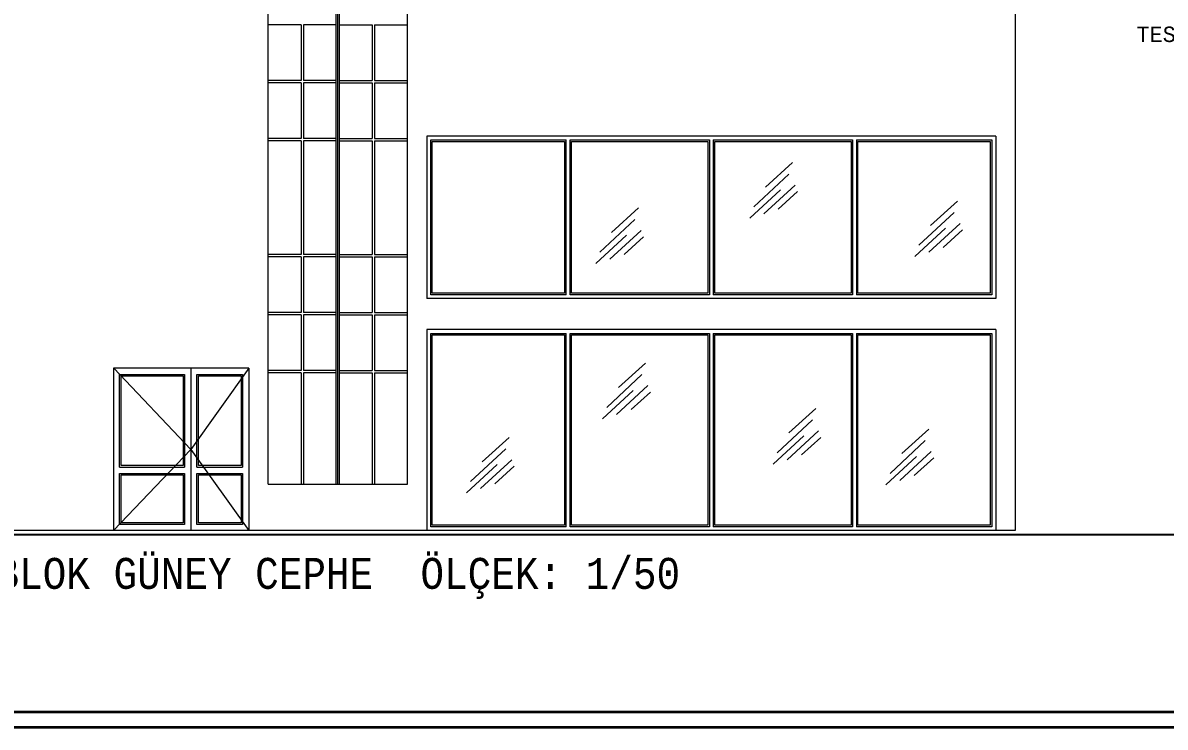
# Model space of a CAD drawing. Header units: inches. Extents: x -7543 to -822, y 102837 to 190349.
# Drawn here: x -824.8103 to -824.5151, y 102836.6651 to 102836.8472 of the extents above; entities that cross this region are included whole.
import ezdxf

# ---------------------------------------------------------------- set-up
doc = ezdxf.new("R2010")
doc.units = ezdxf.units.IN
doc.header["$MEASUREMENT"] = 0
doc.linetypes.add('ACAD_ISO07W100', pattern=[3, 0, -3])
doc.layers.get('0').update_dxf_attribs({"lineweight": 25})
for name, color, linetype, lineweight, true_color in [('BALKON', 7, 'Continuous', 20, 0xffaaa9), ('DUVAR', 7, 'Continuous', 35, 0xfc4642), ('PENCERE', 7, 'Continuous', 18, 0xffb360)]:
    doc.layers.add(name, color=color, linetype=linetype, lineweight=lineweight, true_color=true_color)
for name, color, linetype, lineweight in [('İZ DÜŞÜM', 253, 'Continuous', 20), ('SIVA', 150, 'Continuous', 15), ('YAZI', 7, 'Continuous', 25)]:
    doc.layers.add(name, color=color, linetype=linetype, lineweight=lineweight)
doc.styles.add('ISIM', font='monos.ttf', dxfattribs={"width": 1.1, "height": 200})

msp = doc.modelspace()

# ---------------------------------------------------------------- linework, layer by layer
msp.add_line((-824.99328, 102836.71489), (-824.46221, 102836.71489))
at = {"layer": 'BALKON', "color": 20}
for p, q in [((-824.55389, 102836.85389, -0.002), (-824.55389, 102836.71589, -0.002)), ((-824.55889, 102836.81789, -0.002), (-824.70589, 102836.81789, -0.002)), ((-824.70589, 102836.81789, -0.002), (-824.70589, 102836.77589, -0.002)), ((-824.55889, 102836.81789, -0.002), (-824.55889, 102836.77589, -0.002)), ((-824.55889, 102836.77589, -0.002), (-824.70589, 102836.77589, -0.002)), ((-824.55889, 102836.76789, -0.002), (-824.70589, 102836.76789, -0.002)), ((-824.70589, 102836.76789, -0.002), (-824.70589, 102836.71589, -0.002)), ((-824.55889, 102836.76789, -0.002), (-824.55889, 102836.71589, -0.002)), ((-824.7869, 102836.75789, -0.002), (-824.7869, 102836.71589, -0.002)), ((-824.7519, 102836.75789, -0.002), (-824.7869, 102836.75789, -0.002)), ((-824.7519, 102836.75789, -0.002), (-824.7519, 102836.71589, -0.002)), ((-824.55389, 102836.71589, -0.002), (-824.90389, 102836.71589, -0.002))]:
    msp.add_line(p, q, dxfattribs=at)
at = {"layer": 'DUVAR'}
for p, q in [((-837.60107, 102836.66908), (-821.99356, 102836.66908)), ((-837.60507, 102836.66508), (-821.98956, 102836.66508))]:
    msp.add_line(p, q, dxfattribs=at)
at = {"layer": 'İZ DÜŞÜM'}
for p, q in [((-824.74689, 102836.72789, -0.002), (-824.74689, 102836.92189, -0.002)), ((-824.71089, 102836.72789, -0.002), (-824.71089, 102836.92189, -0.002)), ((-824.74689, 102836.72789, -0.002), (-824.71089, 102836.72789, -0.002))]:
    msp.add_line(p, q, dxfattribs=at)
at = {"layer": 'PENCERE'}
for p, q in [((-824.72929, 102836.72789, -0.002), (-824.72929, 102836.92189, -0.002)), ((-824.72889, 102836.72789, -0.002), (-824.72889, 102836.92189, -0.002)), ((-824.72889, 102836.72789, -0.002), (-824.72889, 102836.92189, -0.002)), ((-824.72849, 102836.72789, -0.002), (-824.72849, 102836.92189, -0.002)), ((-824.73839, 102836.84669, -0.002), (-824.74689, 102836.84669, -0.002)), ((-824.73839, 102836.84669, -0.002), (-824.73839, 102836.83229, -0.002)), ((-824.72929, 102836.84669, -0.002), (-824.73779, 102836.84669, -0.002)), ((-824.73779, 102836.84669, -0.002), (-824.73779, 102836.83229, -0.002)), ((-824.72849, 102836.84669, -0.002), (-824.71999, 102836.84669, -0.002)), ((-824.71999, 102836.84669, -0.002), (-824.71999, 102836.83229, -0.002)), ((-824.71939, 102836.84669, -0.002), (-824.71939, 102836.83229, -0.002)), ((-824.71939, 102836.84669, -0.002), (-824.71089, 102836.84669, -0.002)), ((-824.73839, 102836.83229, -0.002), (-824.74689, 102836.83229, -0.002)), ((-824.73839, 102836.83169, -0.002), (-824.74689, 102836.83169, -0.002)), ((-824.73839, 102836.83169, -0.002), (-824.73839, 102836.81729, -0.002)), ((-824.72929, 102836.83229, -0.002), (-824.73779, 102836.83229, -0.002)), ((-824.72929, 102836.83169, -0.002), (-824.73779, 102836.83169, -0.002)), ((-824.73779, 102836.83169, -0.002), (-824.73779, 102836.81729, -0.002)), ((-824.72849, 102836.83229, -0.002), (-824.71999, 102836.83229, -0.002)), ((-824.72849, 102836.83169, -0.002), (-824.71999, 102836.83169, -0.002)), ((-824.71999, 102836.83169, -0.002), (-824.71999, 102836.81729, -0.002)), ((-824.71939, 102836.83229, -0.002), (-824.71089, 102836.83229, -0.002)), ((-824.71939, 102836.83169, -0.002), (-824.71939, 102836.81729, -0.002)), ((-824.71939, 102836.83169, -0.002), (-824.71089, 102836.83169, -0.002)), ((-824.73839, 102836.81729, -0.002), (-824.74689, 102836.81729, -0.002)), ((-824.73839, 102836.81669, -0.002), (-824.74689, 102836.81669, -0.002)), ((-824.73839, 102836.81669, -0.002), (-824.73839, 102836.78729, -0.002)), ((-824.72929, 102836.81729, -0.002), (-824.73779, 102836.81729, -0.002)), ((-824.72929, 102836.81669, -0.002), (-824.73779, 102836.81669, -0.002)), ((-824.73779, 102836.81669, -0.002), (-824.73779, 102836.78729, -0.002)), ((-824.72849, 102836.81729, -0.002), (-824.71999, 102836.81729, -0.002)), ((-824.72849, 102836.81669, -0.002), (-824.71999, 102836.81669, -0.002)), ((-824.71999, 102836.81669, -0.002), (-824.71999, 102836.78729, -0.002)), ((-824.71939, 102836.81729, -0.002), (-824.71089, 102836.81729, -0.002)), ((-824.71939, 102836.81669, -0.002), (-824.71939, 102836.78729, -0.002)), ((-824.71939, 102836.81669, -0.002), (-824.71089, 102836.81669, -0.002)), ((-824.70489, 102836.81689, -0.002), (-824.66989, 102836.81689, -0.002)), ((-824.70489, 102836.77689, -0.002), (-824.70489, 102836.81689, -0.002)), ((-824.70449, 102836.81649, -0.002), (-824.67029, 102836.81649, -0.002)), ((-824.70449, 102836.77729, -0.002), (-824.70449, 102836.81649, -0.002)), ((-824.67029, 102836.81649, -0.002), (-824.67029, 102836.77729, -0.002)), ((-824.66989, 102836.77689, -0.002), (-824.66989, 102836.81689, -0.002)), ((-824.66889, 102836.77689, -0.002), (-824.66889, 102836.81689, -0.002)), ((-824.66889, 102836.81689, -0.002), (-824.63289, 102836.81689, -0.002)), ((-824.66849, 102836.81649, -0.002), (-824.63329, 102836.81649, -0.002)), ((-824.66849, 102836.77729, -0.002), (-824.66849, 102836.81649, -0.002)), ((-824.63329, 102836.81649, -0.002), (-824.63329, 102836.77729, -0.002)), ((-824.63289, 102836.81689, -0.002), (-824.63289, 102836.77689, -0.002)), ((-824.63189, 102836.81689, -0.002), (-824.63189, 102836.77689, -0.002)), ((-824.63189, 102836.81689, -0.002), (-824.59589, 102836.81689, -0.002)), ((-824.63149, 102836.81649, -0.002), (-824.59629, 102836.81649, -0.002)), ((-824.63149, 102836.77729, -0.002), (-824.63149, 102836.81649, -0.002)), ((-824.59629, 102836.81649, -0.002), (-824.59629, 102836.77729, -0.002)), ((-824.59589, 102836.81689, -0.002), (-824.59589, 102836.77689, -0.002)), ((-824.59489, 102836.81689, -0.002), (-824.59489, 102836.77689, -0.002)), ((-824.59489, 102836.81689, -0.002), (-824.55989, 102836.81689, -0.002)), ((-824.59449, 102836.81649, -0.002), (-824.56029, 102836.81649, -0.002)), ((-824.59449, 102836.77729, -0.002), (-824.59449, 102836.81649, -0.002)), ((-824.56029, 102836.81649, -0.002), (-824.56029, 102836.77729, -0.002)), ((-824.55989, 102836.81689, -0.002), (-824.55989, 102836.77689, -0.002)), ((-824.73839, 102836.78729, -0.002), (-824.74689, 102836.78729, -0.002)), ((-824.73839, 102836.78669, -0.002), (-824.74689, 102836.78669, -0.002)), ((-824.73839, 102836.78669, -0.002), (-824.73839, 102836.77229, -0.002)), ((-824.72929, 102836.78729, -0.002), (-824.73779, 102836.78729, -0.002)), ((-824.72929, 102836.78669, -0.002), (-824.73779, 102836.78669, -0.002)), ((-824.73779, 102836.78669, -0.002), (-824.73779, 102836.77229, -0.002)), ((-824.72849, 102836.78729, -0.002), (-824.71999, 102836.78729, -0.002)), ((-824.72849, 102836.78669, -0.002), (-824.71999, 102836.78669, -0.002)), ((-824.71999, 102836.78669, -0.002), (-824.71999, 102836.77229, -0.002)), ((-824.71939, 102836.78729, -0.002), (-824.71089, 102836.78729, -0.002)), ((-824.71939, 102836.78669, -0.002), (-824.71939, 102836.77229, -0.002)), ((-824.71939, 102836.78669, -0.002), (-824.71089, 102836.78669, -0.002)), ((-824.66989, 102836.77689, -0.002), (-824.70489, 102836.77689, -0.002)), ((-824.67029, 102836.77729, -0.002), (-824.70449, 102836.77729, -0.002)), ((-824.63289, 102836.77689, -0.002), (-824.66889, 102836.77689, -0.002)), ((-824.63329, 102836.77729, -0.002), (-824.66849, 102836.77729, -0.002)), ((-824.59589, 102836.77689, -0.002), (-824.63189, 102836.77689, -0.002)), ((-824.59629, 102836.77729, -0.002), (-824.63149, 102836.77729, -0.002)), ((-824.55989, 102836.77689, -0.002), (-824.59489, 102836.77689, -0.002)), ((-824.56029, 102836.77729, -0.002), (-824.59449, 102836.77729, -0.002)), ((-824.73839, 102836.77229, -0.002), (-824.74689, 102836.77229, -0.002)), ((-824.72929, 102836.77229, -0.002), (-824.73779, 102836.77229, -0.002)), ((-824.72849, 102836.77229, -0.002), (-824.71999, 102836.77229, -0.002)), ((-824.71939, 102836.77229, -0.002), (-824.71089, 102836.77229, -0.002)), ((-824.73839, 102836.77169, -0.002), (-824.74689, 102836.77169, -0.002)), ((-824.73839, 102836.77169, -0.002), (-824.73839, 102836.75729, -0.002)), ((-824.72929, 102836.77169, -0.002), (-824.73779, 102836.77169, -0.002)), ((-824.73779, 102836.77169, -0.002), (-824.73779, 102836.75729, -0.002)), ((-824.72849, 102836.77169, -0.002), (-824.71999, 102836.77169, -0.002)), ((-824.71999, 102836.77169, -0.002), (-824.71999, 102836.75729, -0.002)), ((-824.71939, 102836.77169, -0.002), (-824.71939, 102836.75729, -0.002)), ((-824.71939, 102836.77169, -0.002), (-824.71089, 102836.77169, -0.002)), ((-824.70489, 102836.76689, -0.002), (-824.66989, 102836.76689, -0.002)), ((-824.70489, 102836.71689, -0.002), (-824.70489, 102836.76689, -0.002)), ((-824.70449, 102836.76649, -0.002), (-824.67029, 102836.76649, -0.002)), ((-824.70449, 102836.71729, -0.002), (-824.70449, 102836.76649, -0.002)), ((-824.67029, 102836.76649, -0.002), (-824.67029, 102836.71729, -0.002)), ((-824.66989, 102836.71689, -0.002), (-824.66989, 102836.76689, -0.002)), ((-824.66889, 102836.71689, -0.002), (-824.66889, 102836.76689, -0.002)), ((-824.66889, 102836.76689, -0.002), (-824.63289, 102836.76689, -0.002)), ((-824.66849, 102836.76649, -0.002), (-824.63329, 102836.76649, -0.002)), ((-824.66849, 102836.71729, -0.002), (-824.66849, 102836.76649, -0.002)), ((-824.63329, 102836.76649, -0.002), (-824.63329, 102836.71729, -0.002)), ((-824.63289, 102836.76689, -0.002), (-824.63289, 102836.71689, -0.002)), ((-824.63189, 102836.76689, -0.002), (-824.63189, 102836.71689, -0.002)), ((-824.63189, 102836.76689, -0.002), (-824.59589, 102836.76689, -0.002)), ((-824.63149, 102836.76649, -0.002), (-824.59629, 102836.76649, -0.002)), ((-824.63149, 102836.71729, -0.002), (-824.63149, 102836.76649, -0.002)), ((-824.59629, 102836.76649, -0.002), (-824.59629, 102836.71729, -0.002)), ((-824.59589, 102836.76689, -0.002), (-824.59589, 102836.71689, -0.002)), ((-824.59489, 102836.76689, -0.002), (-824.59489, 102836.71689, -0.002)), ((-824.59489, 102836.76689, -0.002), (-824.55989, 102836.76689, -0.002)), ((-824.59449, 102836.76649, -0.002), (-824.56029, 102836.76649, -0.002)), ((-824.59449, 102836.71729, -0.002), (-824.59449, 102836.76649, -0.002)), ((-824.56029, 102836.76649, -0.002), (-824.56029, 102836.71729, -0.002)), ((-824.55989, 102836.76689, -0.002), (-824.55989, 102836.71689, -0.002)), ((-824.7669, 102836.75789, -0.002), (-824.7669, 102836.71589, -0.002)), ((-824.73839, 102836.75729, -0.002), (-824.74689, 102836.75729, -0.002)), ((-824.72929, 102836.75729, -0.002), (-824.73779, 102836.75729, -0.002)), ((-824.72849, 102836.75729, -0.002), (-824.71999, 102836.75729, -0.002)), ((-824.71939, 102836.75729, -0.002), (-824.71089, 102836.75729, -0.002)), ((-824.7853, 102836.75629, -0.002), (-824.7685, 102836.75629, -0.002)), ((-824.7853, 102836.73229, -0.002), (-824.7853, 102836.75629, -0.002)), ((-824.7849, 102836.75589, -0.002), (-824.7689, 102836.75589, -0.002)), ((-824.7849, 102836.73269, -0.002), (-824.7849, 102836.75589, -0.002)), ((-824.7689, 102836.75589, -0.002), (-824.7689, 102836.73269, -0.002)), ((-824.7685, 102836.75629, -0.002), (-824.7685, 102836.73229, -0.002)), ((-824.7653, 102836.75629, -0.002), (-824.7535, 102836.75629, -0.002)), ((-824.7653, 102836.73229, -0.002), (-824.7653, 102836.75629, -0.002)), ((-824.7649, 102836.75589, -0.002), (-824.7539, 102836.75589, -0.002)), ((-824.7649, 102836.73269, -0.002), (-824.7649, 102836.75589, -0.002)), ((-824.7539, 102836.75589, -0.002), (-824.7539, 102836.73269, -0.002)), ((-824.7535, 102836.75629, -0.002), (-824.7535, 102836.73229, -0.002)), ((-824.73839, 102836.75669, -0.002), (-824.74689, 102836.75669, -0.002)), ((-824.73839, 102836.75669, -0.002), (-824.73839, 102836.72789, -0.002)), ((-824.72929, 102836.75669, -0.002), (-824.73779, 102836.75669, -0.002)), ((-824.73779, 102836.75669, -0.002), (-824.73779, 102836.72789, -0.002)), ((-824.72849, 102836.75669, -0.002), (-824.71999, 102836.75669, -0.002)), ((-824.71999, 102836.75669, -0.002), (-824.71999, 102836.72789, -0.002)), ((-824.71939, 102836.75669, -0.002), (-824.71939, 102836.72789, -0.002)), ((-824.71939, 102836.75669, -0.002), (-824.71089, 102836.75669, -0.002)), ((-824.7853, 102836.73229, -0.002), (-824.7685, 102836.73229, -0.002)), ((-824.7853, 102836.71749, -0.002), (-824.7853, 102836.73069, -0.002)), ((-824.7853, 102836.73069, -0.002), (-824.7685, 102836.73069, -0.002)), ((-824.7689, 102836.73269, -0.002), (-824.7849, 102836.73269, -0.002)), ((-824.7685, 102836.73069, -0.002), (-824.7685, 102836.71749, -0.002)), ((-824.7653, 102836.73229, -0.002), (-824.7535, 102836.73229, -0.002)), ((-824.7653, 102836.71749, -0.002), (-824.7653, 102836.73069, -0.002)), ((-824.7653, 102836.73069, -0.002), (-824.7535, 102836.73069, -0.002)), ((-824.7539, 102836.73269, -0.002), (-824.7649, 102836.73269, -0.002)), ((-824.7535, 102836.73069, -0.002), (-824.7535, 102836.71749, -0.002)), ((-824.7849, 102836.73029, -0.002), (-824.7689, 102836.73029, -0.002)), ((-824.7849, 102836.71789, -0.002), (-824.7849, 102836.73029, -0.002)), ((-824.7689, 102836.73029, -0.002), (-824.7689, 102836.71789, -0.002)), ((-824.7649, 102836.73029, -0.002), (-824.7539, 102836.73029, -0.002)), ((-824.7649, 102836.71789, -0.002), (-824.7649, 102836.73029, -0.002)), ((-824.7539, 102836.73029, -0.002), (-824.7539, 102836.71789, -0.002)), ((-824.7685, 102836.71749, -0.002), (-824.7853, 102836.71749, -0.002)), ((-824.7689, 102836.71789, -0.002), (-824.7849, 102836.71789, -0.002)), ((-824.7535, 102836.71749, -0.002), (-824.7653, 102836.71749, -0.002)), ((-824.7539, 102836.71789, -0.002), (-824.7649, 102836.71789, -0.002)), ((-824.66989, 102836.71689, -0.002), (-824.70489, 102836.71689, -0.002)), ((-824.67029, 102836.71729, -0.002), (-824.70449, 102836.71729, -0.002)), ((-824.63289, 102836.71689, -0.002), (-824.66889, 102836.71689, -0.002)), ((-824.63329, 102836.71729, -0.002), (-824.66849, 102836.71729, -0.002)), ((-824.59589, 102836.71689, -0.002), (-824.63189, 102836.71689, -0.002)), ((-824.59629, 102836.71729, -0.002), (-824.63149, 102836.71729, -0.002)), ((-824.55989, 102836.71689, -0.002), (-824.59489, 102836.71689, -0.002)), ((-824.56029, 102836.71729, -0.002), (-824.59449, 102836.71729, -0.002))]:
    msp.add_line(p, q, dxfattribs=at)
at = {"layer": 'PENCERE', "linetype": 'ACAD_ISO07W100'}
for p, q in [((-824.78681, 102836.75789, -0.002), (-824.7669, 102836.73689, -0.002)), ((-824.7519, 102836.75789, -0.002), (-824.7669, 102836.73689, -0.002)), ((-824.7669, 102836.73689, -0.002), (-824.7869, 102836.71589, -0.002)), ((-824.7669, 102836.73689, -0.002), (-824.7519, 102836.71589, -0.002))]:
    msp.add_line(p, q, dxfattribs=at)
at = {"layer": 'SIVA'}
for p, q in [((-824.61837, 102836.80471), (-824.61139, 102836.81104)), ((-824.61232, 102836.80807), (-824.62138, 102836.7996)), ((-824.61885, 102836.79779), (-824.61074, 102836.80524)), ((-824.61453, 102836.804), (-824.62246, 102836.79667)), ((-824.61009, 102836.80359), (-824.61512, 102836.79903)), ((-824.65818, 102836.79299), (-824.65119, 102836.79932)), ((-824.57573, 102836.79477), (-824.56875, 102836.8011)), ((-824.65212, 102836.79635), (-824.66119, 102836.78788)), ((-824.56967, 102836.79813), (-824.57874, 102836.78965)), ((-824.65865, 102836.78607), (-824.65054, 102836.79352)), ((-824.57188, 102836.79406), (-824.57981, 102836.78672)), ((-824.5762, 102836.78785), (-824.56809, 102836.7953)), ((-824.56744, 102836.79364), (-824.57247, 102836.78909)), ((-824.65433, 102836.79228), (-824.66226, 102836.78495)), ((-824.64989, 102836.79187), (-824.65492, 102836.78731)), ((-824.6564, 102836.75286), (-824.64942, 102836.75919)), ((-824.65034, 102836.75622), (-824.65941, 102836.74774)), ((-824.65255, 102836.75215), (-824.66048, 102836.74481)), ((-824.65687, 102836.74594), (-824.64876, 102836.75339)), ((-824.64811, 102836.75173), (-824.65314, 102836.74718)), ((-824.61233, 102836.74114), (-824.60535, 102836.74746)), ((-824.60628, 102836.7445), (-824.61534, 102836.73602)), ((-824.69158, 102836.73368), (-824.6846, 102836.74001)), ((-824.60849, 102836.74043), (-824.61642, 102836.73309)), ((-824.61281, 102836.73422), (-824.6047, 102836.74167)), ((-824.60405, 102836.74001), (-824.60908, 102836.73546)), ((-824.58319, 102836.73581), (-824.57621, 102836.74214)), ((-824.68552, 102836.73704), (-824.69459, 102836.72856)), ((-824.57713, 102836.73917), (-824.5862, 102836.7307)), ((-824.58367, 102836.72889), (-824.57556, 102836.73634)), ((-824.69205, 102836.72676), (-824.68395, 102836.73421)), ((-824.57934, 102836.7351), (-824.58728, 102836.72776)), ((-824.57491, 102836.73468), (-824.57994, 102836.73013)), ((-824.68773, 102836.73297), (-824.69566, 102836.72563)), ((-824.6833, 102836.73255), (-824.68833, 102836.728))]:
    msp.add_line(p, q, dxfattribs=at)

# ---------------------------------------------------------------- texts
at = {"layer": 'YAZI', "style": 'ISIM'}
msp.add_text('TESİSAT GALERİSİ', height=0.004, dxfattribs=at).set_placement((-824.52253, 102836.8422))
at = {"layer": 'YAZI', "style": 'ISIM', "width": 0.9}
msp.add_text('A-B BLOK GÜNEY CEPHE  ÖLÇEK: 1/50', height=0.008, dxfattribs=at).set_placement((-824.84176, 102836.70084, -0.002))

doc.saveas('drawing.dxf')
